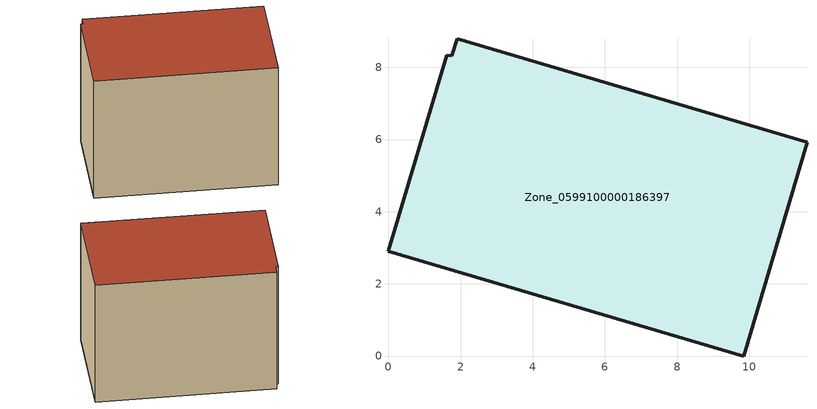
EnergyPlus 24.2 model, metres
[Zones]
Zone_0599100000186397
 floor ground (C_G): 1.75,8.32 1.9,8.79 11.6,5.93 9.85,0 0,2.9 1.61,8.34 z0.57
 wall outside (C_F): 9.85,0 11.6,5.93 1.9,8.79 1.75,8.32 1.61,8.34 0,2.9 9.85,0 z0.57:8.35
 roof outside (C_R): 1.9,8.79 1.75,8.32 1.61,8.34 0,2.9 9.85,0 11.6,5.93 z8.35
[BUILDING]
Pand.0599100000186397: North Axis=0; Terrain=City; Loads Convergence Tolerance Value=0.04; Temperature Convergence Tolerance Value=0.4; Solar Distribution=FullExterior; Maximum Number of Warmup Days=25; Minimum Number of Warmup Days=1
[Site:Location]
Rotterdam.The.Hague.AP_ZH_NLD Design_Conditions: Latitude=51.96; Longitude=4.45; Time Zone=1; Elevation=-4.5
[SITE:GROUNDTEMPERATURE:BUILDINGSURFACE]
18, 18, 18, 18, 18, 18, 18, 18, 18, 18, 18, 18
[MATERIAL] Thermal Absorptance=0.9; Solar Absorptance=0.7; Visible Absorptance=0.7
Name | Roughness | Thickness | Conductivity | Density | Specific Heat
G.TI.1965-1974 | MediumSmooth | 0.15 | 0.882353 | 540 | 1210
F.TI.1965-1974 | Rough | 0.3 | 0.697674 | 1920 | 840
R.TI.1965-1974 | MediumRough | 0.2 | 0.232558 | 1500 | 1000
[CONSTRUCTION]
C_G: G.TI.1965-1974
C_F: F.TI.1965-1974
C_R: R.TI.1965-1974
[ZONE]
Zone_0599100000186397: Type=1; Multiplier=1; Ceiling Height=Autocalculate; Volume=Autocalculate; Floor Area=autocalculate; Part of Total Floor Area=Yes
[ZONEINFILTRATION:DESIGNFLOWRATE]
Infil_Zone_0599100000186397: Zone or ZoneList or Space or SpaceList=Zone_0599100000186397; Schedule=AlwaysOn; Design Flow Rate Calculation Method=Flow/Area; Flow Rate per Floor Area=0.003; Constant Term Coefficient=1; Temperature Term Coefficient=0; Velocity Term Coefficient=0; Velocity Squared Term Coefficient=0
[HVACTEMPLATE:ZONE:IDEALLOADSAIRSYSTEM]
Zone_0599100000186397: Maximum Heating Supply Air Temperature=50; Minimum Cooling Supply Air Temperature=13; Maximum Heating Supply Air Humidity Ratio=0.0156; Minimum Cooling Supply Air Humidity Ratio=0.0077; Heating Limit=NoLimit; Cooling Limit=NoLimit; Dehumidification Control Type=ConstantSensibleHeatRatio; Cooling Sensible Heat Ratio=0.7; Dehumidification Setpoint=60; Humidification Control Type=None; Humidification Setpoint=30; Outdoor Air Method=None; Outdoor Air Flow Rate per Person=0.00944; Outdoor Air Flow Rate per Zone Floor Area=0; Outdoor Air Flow Rate per Zone=0; Demand Controlled Ventilation Type=None; Outdoor Air Economizer Type=NoEconomizer; Heat Recovery Type=None; Sensible Heat Recovery Effectiveness=0.7; Latent Heat Recovery Effectiveness=0.65
[ZONECONTROL:THERMOSTAT]
ThermostatControl_Zone_0599100000186397: Zone or ZoneList=Zone_0599100000186397; Control Type Schedule=DualSetpointControlType; Control 1=Thermostat_Zone_0599100000186397; Temperature Difference Between Cutout And Setpoint=0
[THERMOSTATSETPOINT:DUALSETPOINT]
Thermostat_Zone_0599100000186397: Heating Setpoint Temperature Schedule=HeatingSetpoint_Zone_0599100000186397; Cooling Setpoint Temperature Schedule=CoolingSetpoint_Zone_0599100000186397
[SCHEDULE:COMPACT]
HeatingSetpoint_Zone_0599100000186397: Through: 12/31, For: AllDays, Until: 24:00, 21
CoolingSetpoint_Zone_0599100000186397: Through: 12/31, For: AllDays, Until: 24:00, 24
DualSetpointControlType: Through: 12/31, For: AllDays, Until: 24:00, 4
AlwaysOn: Through: 12/31, For: AllDays, Until: 24:00, 1
